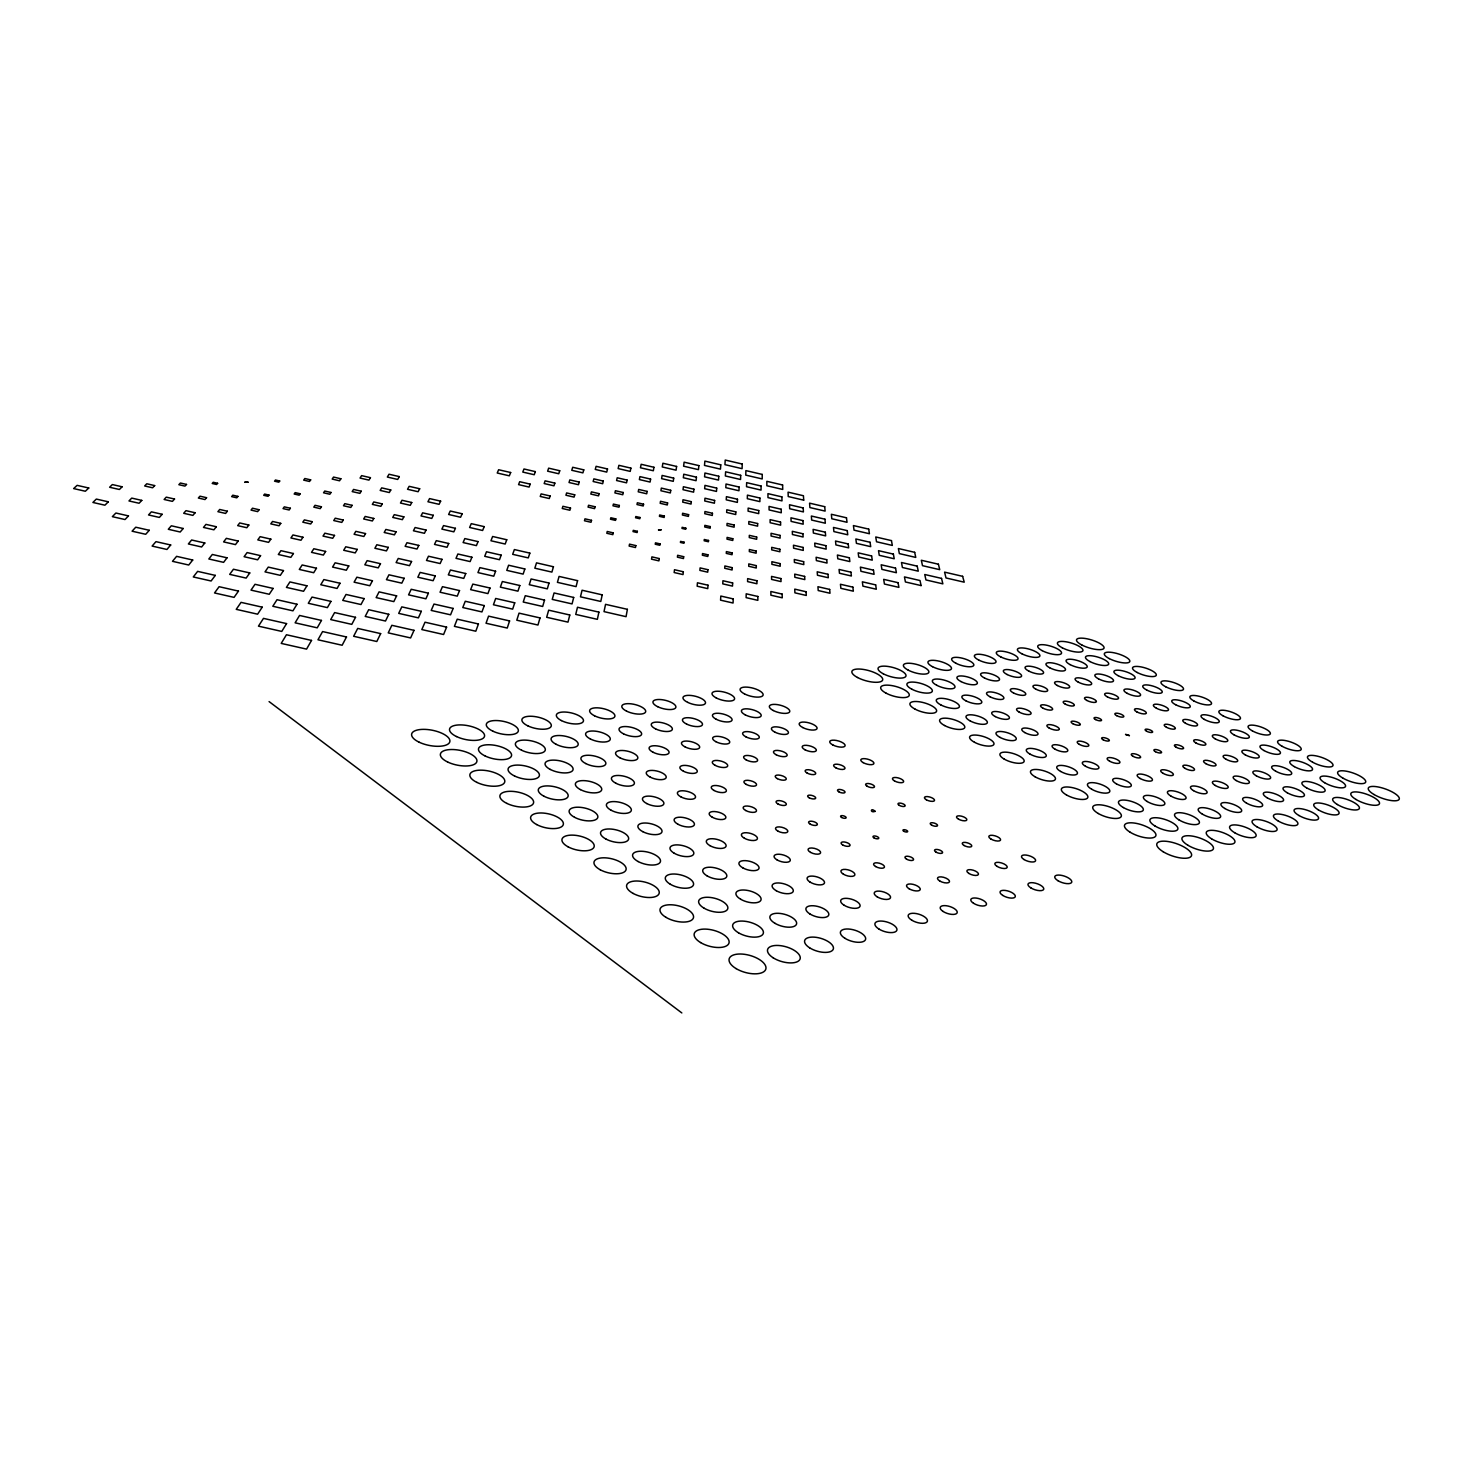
<?xml version="1.0" encoding="UTF-8"?>
<svg xmlns="http://www.w3.org/2000/svg" width="1473" height="1473" viewBox="0 0 1473 1473"><rect width="100%" height="100%" fill="white"/><g stroke="black" fill="none" stroke-linecap="round" stroke-linejoin="round"><path stroke-width="1.5" d="M269.08 701.59L681.833 1012.945M762.222 474.416L762.204 478.946L745.761 475.116L745.89 470.605L762.222 474.416M761.081 486.016L761.044 490.086L746.535 486.698L746.645 482.647L761.081 486.016M759.902 498.04L759.884 501.63L747.327 498.703L747.419 495.131L759.902 498.04M757.877 596.473L757.84 600.34L746.111 597.633L746.203 593.803L757.877 596.473M758.742 510.542L758.724 513.635L748.081 511.168L748.155 508.093L758.742 510.542M756.312 565.632L756.275 568.007L748.726 566.276L748.781 563.901L756.312 565.632M756.699 537.056L756.68 539.284L749.278 537.571L749.315 535.343L756.699 537.056M756.938 580.749L756.919 583.75L747.584 581.596L747.64 578.613L756.938 580.749M757.638 523.541L757.619 526.156L748.781 524.112L748.836 521.497L757.638 523.541M756.183 551.068L756.146 553.185L749.334 551.602L749.37 549.503L756.183 551.068M742.245 464.032L742.079 468.672L724.937 464.658L725.232 460.055L742.245 464.032M740.698 475.319L740.551 479.498L725.36 475.963L725.618 471.802L740.698 475.319M739.115 487.047L738.967 490.748L725.802 487.673L726.023 484.009L739.115 487.047M733.223 598.903L733.057 603.028L720.573 600.155L720.813 596.049L733.223 598.903M737.494 499.237L737.347 502.403L726.244 499.826L726.428 496.659L737.494 499.237M732.652 582.958L732.504 586.107L722.764 583.86L722.948 580.73L732.652 582.958M735.837 511.886L735.727 514.537L726.649 512.42L726.797 509.787L735.837 511.886M732.21 567.657L732.099 569.977L724.734 568.283L724.863 565.963L732.21 567.657M734.217 525.051L734.125 527.187L726.962 525.53L727.091 523.394L734.217 525.051M732.136 552.927L732.063 554.713L726.281 553.388L726.392 551.602L732.136 552.927M732.836 538.731L732.762 540.481L726.999 539.155L727.091 537.406L732.836 538.731M1129.386 735.561L1125.519 734.401L1129.368 735.616M720.757 464.824L720.463 469.132L704.481 465.413L704.886 461.104L720.757 464.824M718.787 476.239L718.511 480.088L704.573 476.829L704.923 473.017L718.787 476.239M716.725 488.115L716.486 491.43L704.646 488.686L704.959 485.372L716.725 488.115M708.016 585.204L707.758 588.629L697.152 586.199L697.447 582.774L708.016 585.204M714.626 500.433L714.405 503.214L704.72 500.967L704.978 498.205L714.626 500.433M707.905 569.701L707.721 572.187L699.878 570.382L700.098 567.897L707.905 569.701M712.453 513.267L712.288 515.458L704.775 513.709L704.959 511.518L712.453 513.267M707.924 554.805L707.795 556.481L702.363 555.229L702.511 553.553L707.924 554.805M710.299 526.597L710.17 528.218L704.72 526.966L704.849 525.345L710.299 526.597M708.531 540.462L708.421 541.751L704.168 540.775L704.278 539.486L708.531 540.462M698.883 465.615L698.46 469.648L683.601 466.186L684.116 462.172L698.883 465.615M696.453 477.178L696.066 480.695L683.325 477.731L683.767 474.214L696.453 477.178M693.93 489.183L693.599 492.166L683.03 489.699L683.398 486.734L693.93 489.183M683.343 571.763L683.03 574.58L674.155 572.537L674.505 569.72L683.343 571.763M691.316 501.667L691.058 504.061L682.717 502.127L683.012 499.734L691.316 501.667M683.675 556.684L683.472 558.562L677.414 557.162L677.635 555.284L683.675 556.684M688.609 514.648L688.407 516.415L682.404 515.016L682.607 513.267L688.609 514.648M684.098 542.193L683.969 543.261L680.434 542.451L680.563 541.383L684.098 542.193M685.847 528.181L685.718 529.286L681.999 528.42L682.128 527.316L685.847 528.181M676.604 466.444L676.07 470.182L662.261 466.959L662.887 463.24L676.604 466.444M673.713 478.136L673.253 481.34L661.598 478.633L662.114 475.429L673.713 478.136M670.731 490.288L670.344 492.939L660.917 490.748L661.34 488.097L670.731 490.288M659.26 558.562L658.91 560.863L651.526 559.169L651.895 556.868L659.26 558.562M667.6 502.919L667.306 504.963L660.18 503.306L660.512 501.28L667.6 502.919M875.165 811.365C869.788 813.464 870.488 806.781 875.165 811.365M664.36 516.084L664.157 517.465L659.444 516.36L659.646 514.979L664.36 516.084M661.101 529.783L658.541 529.949L661.101 529.783M660.051 543.887L659.849 545.286L655.246 544.237L655.467 542.837L660.051 543.887M653.938 467.272L653.331 470.752L640.46 467.77L641.16 464.29L653.938 467.272M627.388 609.325L626.062 616.671L604.022 611.626L605.55 604.335L627.388 609.325M650.606 479.093L650.072 482.058L639.374 479.572L639.945 476.626L650.606 479.093M647.144 491.393L646.702 493.786L638.232 491.816L638.693 489.441L647.144 491.393M635.839 545.599L635.471 547.533L629.137 546.078L629.523 544.145L635.839 545.599M643.572 504.189L643.241 505.976L636.999 504.539L637.349 502.753L643.572 504.189M637.367 531.311L637.146 532.545L633.022 531.587L633.261 530.354L637.367 531.311M640.019 517.502L639.798 518.735L635.563 517.76L635.802 516.526L640.019 517.502M630.904 468.119L630.205 471.397L618.144 468.58L618.899 465.321L630.904 468.119M602.218 594.853L600.781 601.463L580.472 596.823L582.074 590.231L602.218 594.853M627.13 480.088L626.541 482.831L616.579 480.529L617.224 477.768L627.13 480.088M598.903 612.124L597.357 619.341L575.74 614.407L577.49 607.244L598.903 612.124M623.245 492.516L622.766 494.744L614.904 492.921L615.401 490.712L623.245 492.516M613.228 532.876L612.842 534.662L606.821 533.281L607.226 531.477L613.228 532.876M619.36 505.46L618.991 507.191L612.989 505.81L613.394 504.079L619.36 505.46M615.843 518.919L615.511 520.392L610.485 519.232L610.835 517.76L615.843 518.919M607.52 468.966L606.729 472.096L595.258 469.427L596.105 466.315L607.52 468.966M603.322 481.082L602.66 483.715L593.159 481.505L593.858 478.872L603.322 481.082M569.793 614.996L567.989 622.14L546.667 617.279L548.674 610.172L569.793 614.996M599.106 493.658L598.554 495.849L590.82 494.063L591.409 491.872L599.106 493.658M577.582 580.657L576.072 586.622L557.42 582.351L559.077 576.422L577.582 580.657M573.697 597.449L572.058 603.912L552.246 599.401L554.069 592.956L573.697 597.449M591.52 520.337L591.023 522.271L584.468 520.761L584.984 518.827L591.52 520.337M595.055 506.749L594.576 508.627L588.058 507.117L588.556 505.257L595.055 506.749M583.787 469.85L582.903 472.87L571.763 470.292L572.702 467.272L583.787 469.85M579.239 482.094L578.466 484.709L569.038 482.518L569.83 479.903L579.239 482.094M540.02 617.924L537.958 625.031L516.784 620.207L519.048 613.136L540.02 617.924M570.53 508.038L569.885 510.247L562.244 508.48L562.907 506.289L570.53 508.038M553.461 566.755L551.896 572.095L534.828 568.191L536.522 562.852L553.461 566.755M549.006 583.05L547.312 588.85L529.267 584.707L531.09 578.963L549.006 583.05M574.746 494.818L574.065 497.119L565.927 495.223L566.626 492.939L574.746 494.818M544.531 600.1L542.69 606.471L523.246 602.034L525.272 595.7L544.531 600.1M559.74 470.734L558.746 473.754L547.625 471.176L548.656 468.156L559.74 470.734M550.129 495.978L549.282 498.537L540.241 496.438L541.125 493.897L550.129 495.978M509.584 620.925L507.246 628.05L486.035 623.245L488.576 616.137L509.584 620.925M554.861 483.107L553.958 485.814L544.181 483.549L545.102 480.842L554.861 483.107M529.857 553.111L528.273 557.899L512.678 554.327L514.372 549.558L529.857 553.111M524.848 568.965L523.136 574.102L506.767 570.364L508.59 565.227L524.848 568.965M519.822 585.518L517.944 591.17L500.36 587.138L502.348 581.522L519.822 585.518M514.74 602.807L512.659 609.141L493.437 604.759L495.683 598.461L514.74 602.807M530.188 484.138L529.102 487.066L518.57 484.617L519.693 481.708L530.188 484.138M535.362 471.618L534.22 474.729L522.786 472.078L523.983 468.985L535.362 471.618M484.286 605.587L481.947 611.921L462.78 607.539L465.265 601.26L484.286 605.587M478.449 623.981L475.797 631.217L454.402 626.356L457.238 619.176L478.449 623.981M495.609 571.211L493.768 576.201L477.952 572.592L479.903 567.621L495.609 571.211M489.993 588.022L487.931 593.601L470.623 589.642L472.815 584.1L489.993 588.022M506.767 539.744L505.184 544.034L490.951 540.757L492.626 536.485L506.767 539.744M501.188 555.137L499.494 559.703L484.727 556.315L486.495 551.767L501.188 555.137M510.671 472.52L509.327 475.816L497.23 473.017L498.629 469.74L510.671 472.52M446.595 627.13L443.594 634.513L421.812 629.56L425.016 622.214L446.595 627.13M459.521 590.581L457.256 596.142L440.04 592.22L442.452 586.677L459.521 590.581M453.15 608.423L450.554 614.812L431.202 610.43L433.983 604.059L453.15 608.423M471.912 557.217L470.126 561.581L456.004 558.341L457.882 553.995L471.912 557.217M465.763 573.531L463.756 578.41L448.326 574.875L450.425 570.014L465.763 573.531M478.044 541.604L476.405 545.618L463.111 542.561L464.824 538.566L478.044 541.604M484.194 526.634L482.61 530.483L469.611 527.481L471.268 523.651L484.194 526.634M414.023 630.334L410.617 637.938L388.228 632.874L391.836 625.307L414.023 630.334M421.333 611.313L418.406 617.868L398.704 613.376L401.798 606.876L421.333 611.313M435.29 575.888L433.117 580.712L417.835 577.232L420.118 572.408L435.29 575.888M428.404 593.196L425.9 598.811L408.573 594.853L411.206 589.274L428.404 593.196M455.415 528.31L453.831 531.845L441.882 529.102L443.539 525.585L455.415 528.31M448.731 543.5L447.019 547.275L434.517 544.402L436.284 540.646L448.731 543.5M462.154 513.764L460.589 517.244L448.621 514.482L450.259 511.021L462.154 513.764M442.029 559.335L440.132 563.551L426.489 560.44L428.477 556.223L442.029 559.335M380.66 633.611L376.812 641.51L353.63 636.281L357.718 628.419L380.66 633.611M388.798 614.278L385.503 621.035L365.212 616.432L368.673 609.712L388.798 614.278M396.624 595.865L393.825 601.61L376.131 597.596L379.077 591.87L396.624 595.865M411.556 561.489L409.512 565.65L396.108 562.576L398.244 558.451L411.556 561.489M404.191 578.281L401.798 583.161L386.442 579.662L388.946 574.801L404.191 578.281M426.047 530.041L424.427 533.3L413.434 530.777L415.091 527.518L426.047 530.041M433.32 515.292L431.773 518.422L421.02 515.937L422.622 512.825L433.32 515.292M418.811 545.415L417.025 549.024L405.13 546.299L406.971 542.708L418.811 545.415M440.648 501.151L439.083 504.318L427.943 501.759L429.564 498.592L440.648 501.151M346.505 636.98L342.141 645.248L317.965 639.779L322.587 631.567L346.505 636.98M364.162 598.59L360.995 604.538L342.73 600.395L346.026 594.466L364.162 598.59M355.527 617.316L351.789 624.368L330.688 619.581L334.61 612.584L355.527 617.316M372.448 580.749L369.797 585.738L354.091 582.166L356.871 577.195L372.448 580.749M388.32 547.385L386.442 550.902L374.878 548.269L376.812 544.752L388.32 547.385M419.695 488.76L418.111 491.724L407.524 489.275L409.163 486.329L419.695 488.76M380.476 563.699L378.248 567.86L364.825 564.803L367.127 560.642L380.476 563.699M396.071 531.79L394.433 534.846L384.195 532.49L385.871 529.451L396.071 531.79M403.878 516.839L402.368 519.656L392.739 517.428L394.267 514.648L403.878 516.839M411.759 502.514L410.267 505.313L400.472 503.048L402 500.268L411.759 502.514M311.521 640.424L306.568 649.114L281.214 643.406L286.443 634.753L311.521 640.424M321.464 620.428L317.229 627.829L295.116 622.821L299.553 615.456L321.464 620.428M330.965 601.389L327.393 607.613L308.299 603.286L312.018 597.081L330.965 601.389M348.788 565.927L346.321 570.217L332.567 567.087L335.108 562.815L348.788 565.927M340.042 583.253L337.059 588.445L320.764 584.744L323.857 579.57L340.042 583.253M357.258 549.392L355.232 552.909L343.688 550.276L345.768 546.778L357.258 549.392M399.312 476.608L397.673 479.443L387.344 477.049L389.019 474.232L399.312 476.608M373.829 518.441L372.374 520.963L363.665 518.975L365.175 516.452L373.829 518.441M382.262 503.913L380.844 506.325L372.338 504.374L373.774 501.962L382.262 503.913M365.543 533.576L363.868 536.485L354.091 534.257L355.822 531.348L365.543 533.576M390.787 489.975L389.314 492.534L380.163 490.417L381.691 487.876L390.787 489.975M286.572 623.595L281.766 631.42L258.456 626.154L263.483 618.384L286.572 623.595M306.955 585.812L303.567 591.281L286.406 587.396L289.923 581.927L306.955 585.812M296.994 604.243L292.943 610.835L272.8 606.268L277.034 599.714L296.994 604.243M316.474 568.228L313.694 572.721L299.295 569.443L302.168 564.969L316.474 568.228M325.625 551.436L323.379 555.063L311.521 552.357L313.823 548.748L325.625 551.436M352.121 505.331L350.813 507.43L343.485 505.736L344.811 503.656L352.121 505.331M343.264 520.043L341.791 522.399L333.745 520.558L335.236 518.201L343.264 520.043M361.235 491.209L359.891 493.363L352.194 491.595L353.557 489.441L361.235 491.209M334.518 535.399L332.714 538.289L323.01 536.08L324.852 533.189L334.518 535.399M370.441 477.675L368.931 480.106L360.056 478.062L361.603 475.632L370.441 477.675M262.231 607.171L257.609 614.186L236.232 609.343L241.056 602.365L262.231 607.171M273.113 588.427L269.246 594.263L250.999 590.121L255.013 584.302L273.113 588.427M283.479 570.567L280.312 575.354L265.011 571.874L268.289 567.105L283.479 570.567M302.959 537.24L300.971 540.241L290.918 537.958L292.961 534.957L302.959 537.24M293.422 553.517L290.862 557.365L278.323 554.492L280.938 550.681L293.422 553.517M321.445 506.786L320.212 508.627L313.786 507.135L315.038 505.313L321.445 506.786M331.02 492.479L329.842 494.247L323.544 492.792L324.741 491.043L331.02 492.479M312.221 521.681L310.693 523.983L302.812 522.179L304.377 519.895L312.221 521.681M340.889 478.762L339.545 480.787L332.18 479.075L333.542 477.068L340.889 478.762M238.479 591.096L234.06 597.375L214.524 592.956L219.109 586.696L238.479 591.096M249.784 572.942L246.138 578.097L229.678 574.378L233.452 569.241L249.784 572.942M270.866 539.136L268.583 542.359L257.793 539.891L260.132 536.669L270.866 539.136M260.555 555.652L257.628 559.795L244.095 556.702L247.114 552.578L260.555 555.652M280.772 523.357L279.041 525.769L270.774 523.872L272.542 521.46L280.772 523.357M300.179 493.768L299.166 495.167L294.158 494.026L295.171 492.626L300.179 493.768M290.384 508.24L289.15 509.989L283.037 508.59L284.307 506.859L290.384 508.24M310.674 479.867L309.514 481.468L303.677 480.124L304.837 478.522L310.674 479.867M215.316 575.391L211.099 580.988L193.276 576.956L197.64 571.377L215.316 575.391M227.008 557.807L223.601 562.355L208.816 558.985L212.333 554.474L227.008 557.807M238.184 541.051L235.477 544.605L223.601 541.898L226.345 538.345L238.184 541.051M248.845 525.032L246.82 527.721L237.669 525.622L239.731 522.952L248.845 525.032M268.988 495.075L268.068 496.309L263.685 495.296L264.624 494.081L268.988 495.075M279.704 481.008L278.82 482.187L274.549 481.192L275.451 480.014L279.704 481.008M259.082 509.732L257.646 511.61L251.036 510.1L252.491 508.222L259.082 509.732M192.724 560.016L188.728 565.024L172.488 561.323L176.594 556.352L192.724 560.016M204.821 543.003L201.617 546.98L188.36 543.96L191.637 540.002L204.821 543.003M216.347 526.745L213.898 529.801L203.477 527.426L205.981 524.388L216.347 526.745M237.926 496.383L236.766 497.819L231.629 496.64L232.808 495.204L237.926 496.383M227.376 511.223L225.59 513.433L217.894 511.683L219.698 509.474L227.376 511.223M248.016 482.168L244.757 482.279L248.016 482.168M183.186 528.494L180.203 532.011L168.29 529.286L171.328 525.787L183.186 528.494M170.702 544.992L166.928 549.466L152.106 546.078L155.972 541.641L170.702 544.992M195.117 512.751L192.871 515.384L183.683 513.285L185.966 510.652L195.117 512.751M206.551 497.69L204.95 499.55L198.339 498.04L199.96 496.18L206.551 497.69M217.617 483.291L216.586 484.488L212.204 483.475L213.235 482.279L217.617 483.291M149.289 530.298L145.698 534.294L132.073 531.201L135.755 527.205L149.289 530.298M162.177 514.298L159.36 517.428L148.515 514.961L151.369 511.831L162.177 514.298M186.519 484.433L184.99 486.108L178.841 484.709L180.387 483.015L186.519 484.433M174.532 499.034L172.433 501.372L164.111 499.476L166.246 497.137L174.532 499.034M141.795 500.397L139.088 503.25L128.961 500.949L131.723 498.095L141.795 500.397M128.482 515.9L125.021 519.546L112.353 516.655L115.888 513.027L128.482 515.9M154.683 485.593L152.603 487.784L144.649 485.961L146.766 483.77L154.683 485.593M108.302 501.814L104.914 505.202L92.891 502.459L96.334 499.071L108.302 501.814M122.112 486.79L119.405 489.496L109.61 487.25L112.353 484.562L122.112 486.79M88.767 488.005L85.36 491.246L73.65 488.576L77.112 485.354L88.767 488.005M921.085 585.573L905.416 581.964L904.459 576.919L920.017 580.528L921.085 585.573M898.051 582.682L883.671 579.349L884.426 584.026L898.898 587.377L898.051 582.682M850.934 572.187L839.058 569.443L839.463 573.236L851.394 575.998L850.934 572.187M803.65 561.655L794.297 559.482L794.426 562.428L803.816 564.601L803.65 561.655M875.662 584.891L862.349 581.817L862.92 586.144L876.325 589.237L875.662 584.891M827.992 574.286L817.202 571.782L817.46 575.243L828.305 577.747L827.992 574.286M780.138 563.625L771.889 561.71L771.907 564.325L780.211 566.24L780.138 563.625M852.867 587.138L840.457 584.265L840.862 588.316L853.346 591.189L852.867 587.138M804.645 576.403L794.72 574.12L794.849 577.287L804.829 579.589L804.645 576.403M829.667 589.421L817.938 586.714L818.215 590.544L829.999 593.251L829.667 589.421M780.948 578.558L771.557 576.403L771.594 579.423L781.021 581.596L780.948 578.558M806.081 591.741L794.757 589.126L794.904 592.827L806.283 595.46L806.081 591.741M782.145 594.098L770.858 591.483L770.895 595.202L782.237 597.817L782.145 594.098M803.706 500.157L788.239 496.548L788.073 492.166L803.429 495.738L803.706 500.157M781.887 496.88L767.949 493.639L767.985 497.616L781.997 500.875L781.887 496.88M824.714 506.675L809.579 503.158L809.892 507.559L825.119 511.094L824.714 506.675M803.172 507.946L789.528 504.76L789.675 508.737L803.411 511.923L803.172 507.946M846.478 517.796L831.361 514.28L831.803 518.754L847.03 522.289L846.478 517.796M868.72 529.12L853.419 525.566L854.027 530.151L869.42 533.742L868.72 529.12M824.954 519.196L811.365 516.029L811.66 520.061L825.322 523.228L824.954 519.196M781.187 509.235L769.053 506.417L769.09 509.934L781.279 512.77L781.187 509.235M891.46 540.609L875.754 536.964L876.527 541.769L892.325 545.433L891.46 540.609M847.251 530.63L833.479 527.444L833.902 531.587L847.748 534.791L847.251 530.63M802.988 520.613L790.964 517.815L791.111 521.387L803.19 524.185L802.988 520.613M914.678 552.32L898.383 548.527L899.359 553.609L915.764 557.42L914.678 552.32M870.046 542.267L855.85 538.971L856.421 543.334L870.709 546.649L870.046 542.267M825.322 532.195L813.114 529.359L813.372 533.042L825.653 535.877L825.322 532.195M780.561 522.068L770.121 519.638L770.14 522.731L780.635 525.161L780.561 522.068M938.411 564.214L921.325 560.256L922.503 565.669L939.737 569.664L938.411 564.214M893.375 554.106L878.516 550.663L879.252 555.303L894.221 558.764L893.375 554.106M848.209 543.96L835.522 541.014L835.909 544.918L848.669 547.864L848.209 543.96M802.932 533.778L792.308 531.311L792.437 534.515L803.116 537.001L802.932 533.778M962.642 576.33L944.58 572.132L946.016 577.968L964.226 582.185L962.642 576.33M917.2 566.148L901.476 562.502L902.415 567.492L918.268 571.174L917.2 566.148M871.611 555.947L858.188 552.835L858.741 557.015L872.255 560.145L871.611 555.947M825.893 545.691L814.735 543.095L814.974 546.538L826.187 549.134L825.893 545.691M780.064 535.399L771.06 533.3L771.079 536.025L780.119 538.124L780.064 535.399M941.542 578.392L924.749 574.507L925.946 579.939L942.867 583.86L941.542 578.392M895.547 568.118L881.167 564.785L881.904 569.37L896.394 572.721L895.547 568.118M849.405 557.807L837.401 555.026L837.787 558.783L849.847 561.581L849.405 557.807M803.116 547.44L793.468 545.213L793.597 548.177L803.264 550.423L803.116 547.44M873.471 570.143L860.379 567.105L860.932 571.285L874.097 574.323L873.471 570.143M826.74 559.703L816.116 557.254L816.373 560.587L827.034 563.054L826.74 559.703M779.861 549.245L771.705 547.348L771.723 549.871L779.917 551.767L779.861 549.245M782.605 484.985L766.844 481.321L766.862 485.74L782.734 489.441L782.605 484.985M744.454 693.875A11.876 4.18 14.5 0 0 763.032 695.293A11.876 4.18 14.5 0 0 747.327 687.154A11.876 4.18 14.5 0 0 744.454 693.875M716.191 697.889A11.618 4.143 14.3 0 0 734.475 699.27A11.618 4.143 14.3 0 0 719.229 691.279A11.618 4.143 14.3 0 0 716.191 697.889M687.688 702.363A11.581 4.18 14 0 0 705.475 703.1A11.581 4.18 14 0 0 689.585 695.366A11.581 4.18 14 0 0 687.688 702.363M657.602 706.653A11.784 4.309 13.7 0 0 675.849 707.408A11.784 4.309 13.7 0 0 659.794 699.509A11.784 4.309 13.7 0 0 657.602 706.653M626.559 711.128A12.263 4.529 13.4 0 0 645.634 711.882A12.263 4.529 13.4 0 0 629.1 703.671A12.263 4.529 13.4 0 0 626.559 711.128M594.503 715.768A12.962 4.861 13.1 0 0 614.83 716.541A12.962 4.861 13.1 0 0 597.486 707.832A12.962 4.861 13.1 0 0 594.503 715.768M561.397 720.573A13.901 5.284 12.7 0 0 583.345 721.383A13.901 5.284 12.7 0 0 564.914 712.03A13.901 5.284 12.7 0 0 561.397 720.573M528.071 725.968A15.043 5.782 12.4 0 0 551.27 726.005A15.043 5.782 12.4 0 0 530.427 716.246A15.043 5.782 12.4 0 0 528.071 725.968M492.866 731.179A16.369 6.371 12 0 0 518.293 731.16A16.369 6.371 12 0 0 495.812 720.536A16.369 6.371 12 0 0 492.866 731.179M456.52 736.555A17.842 7.015 11.6 0 0 484.47 736.5A17.842 7.015 11.6 0 0 460.184 724.9A17.842 7.015 11.6 0 0 456.52 736.555M419.013 742.134A19.48 7.752 11.1 0 0 449.744 742.024A19.48 7.752 11.1 0 0 423.488 729.356A19.48 7.752 11.1 0 0 419.013 742.134M773.307 710.52A10.569 3.756 14.8 0 0 789.712 711.735A10.569 3.756 14.8 0 0 775.627 704.425A10.569 3.756 14.8 0 0 773.307 710.52M745.135 714.792A10.201 3.683 14.6 0 0 761.118 715.952A10.201 3.683 14.6 0 0 747.621 708.863A10.201 3.683 14.6 0 0 745.135 714.792M716.081 719.192A10.108 3.683 14.3 0 0 731.989 720.334A10.108 3.683 14.3 0 0 718.732 713.3A10.108 3.683 14.3 0 0 716.081 719.192M686.602 724.072A10.311 3.811 14 0 0 702.455 724.661A10.311 3.811 14 0 0 688.314 717.701A10.311 3.811 14 0 0 686.602 724.072M655.559 728.859A10.808 4.051 13.7 0 0 672.314 729.448A10.808 4.051 13.7 0 0 657.602 722.12A10.808 4.051 13.7 0 0 655.559 728.859M623.502 733.812A11.6 4.401 13.4 0 0 641.565 734.438A11.6 4.401 13.4 0 0 625.933 726.557A11.6 4.401 13.4 0 0 623.502 733.812M590.36 738.967A12.631 4.861 13 0 0 610.172 739.612A12.631 4.861 13 0 0 593.306 731.013A12.631 4.861 13 0 0 590.36 738.967M556.131 744.307A13.865 5.413 12.7 0 0 578.06 744.988A13.865 5.413 12.7 0 0 559.703 735.524A13.865 5.413 12.7 0 0 556.131 744.307M521.645 750.254A15.282 6.039 12.3 0 0 545.268 750.144A15.282 6.039 12.3 0 0 524.112 740.09A15.282 6.039 12.3 0 0 521.645 750.254M485.225 756.017A16.866 6.739 11.9 0 0 511.499 755.852A16.866 6.739 11.9 0 0 488.355 744.749A16.866 6.739 11.9 0 0 485.225 756.017M447.626 762.001A18.597 7.512 11.4 0 0 476.81 761.744A18.597 7.512 11.4 0 0 451.53 749.518A18.597 7.512 11.4 0 0 447.626 762.001M802.767 727.552A9.261 3.314 15.2 0 0 817.055 728.564A9.261 3.314 15.2 0 0 804.608 722.101A9.261 3.314 15.2 0 0 802.767 727.552M774.743 732.063A8.783 3.185 14.9 0 0 788.386 733.02A8.783 3.185 14.9 0 0 776.676 726.87A8.783 3.185 14.9 0 0 774.743 732.063M745.761 736.758A8.617 3.185 14.6 0 0 759.239 737.678A8.617 3.185 14.6 0 0 747.861 731.621A8.617 3.185 14.6 0 0 745.761 736.758M715.786 741.637A8.801 3.296 14.4 0 0 729.651 742.576A8.801 3.296 14.4 0 0 718.106 736.353A8.801 3.296 14.4 0 0 715.786 741.637M685.24 746.995A9.372 3.554 14.1 0 0 699.657 747.455A9.372 3.554 14.1 0 0 686.823 741.048A9.372 3.554 14.1 0 0 685.24 746.995M653.147 752.298A10.256 3.94 13.7 0 0 669.037 752.777A10.256 3.94 13.7 0 0 655.098 745.743A10.256 3.94 13.7 0 0 653.147 752.298M619.967 757.803A11.397 4.437 13.4 0 0 637.772 758.319A11.397 4.437 13.4 0 0 622.416 750.475A11.397 4.437 13.4 0 0 619.967 757.803M585.702 763.53A12.76 5.045 13 0 0 605.753 764.064A12.76 5.045 13 0 0 588.721 755.262A12.76 5.045 13 0 0 585.702 763.53M550.276 769.44A14.307 5.726 12.6 0 0 572.942 770.011A14.307 5.726 12.6 0 0 554.014 760.123A14.307 5.726 12.6 0 0 550.276 769.44M514.593 776.013A16 6.5 12.2 0 0 539.357 775.719A16 6.5 12.2 0 0 517.244 765.076A16 6.5 12.2 0 0 514.593 776.013M476.921 782.402A17.823 7.328 11.8 0 0 504.723 782.016A17.823 7.328 11.8 0 0 480.308 770.158A17.823 7.328 11.8 0 0 476.921 782.402M832.853 744.97A7.991 2.891 15.5 0 0 845.097 745.817A7.991 2.891 15.5 0 0 834.289 740.183A7.991 2.891 15.5 0 0 832.853 744.97M804.976 749.757A7.347 2.707 15.3 0 0 816.337 750.512A7.347 2.707 15.3 0 0 806.467 745.32A7.347 2.707 15.3 0 0 804.976 749.757M776.142 754.728A7.07 2.633 15 0 0 787.153 755.446A7.07 2.633 15 0 0 777.726 750.42A7.07 2.633 15 0 0 776.142 754.728M746.222 759.921A7.273 2.762 14.7 0 0 757.601 760.657A7.273 2.762 14.7 0 0 747.989 755.465A7.273 2.762 14.7 0 0 746.222 759.921M715.16 765.352A7.936 3.038 14.4 0 0 727.644 766.126A7.936 3.038 14.4 0 0 717.277 760.455A7.936 3.038 14.4 0 0 715.16 765.352M683.472 771.244A8.967 3.498 14.1 0 0 697.263 771.613A8.967 3.498 14.1 0 0 685 765.389A8.967 3.498 14.1 0 0 683.472 771.244M650.256 777.155A10.274 4.069 13.8 0 0 666.183 777.541A10.274 4.069 13.8 0 0 652.226 770.397A10.274 4.069 13.8 0 0 650.256 777.155M615.917 783.268A11.784 4.732 13.4 0 0 634.329 783.673A11.784 4.732 13.4 0 0 618.457 775.461A11.784 4.732 13.4 0 0 615.917 783.268M580.436 789.602A13.46 5.469 13 0 0 601.628 790.025A13.46 5.469 13 0 0 583.676 780.616A13.46 5.469 13 0 0 580.436 789.602M543.795 796.138A15.282 6.297 12.6 0 0 568.007 796.598A15.282 6.297 12.6 0 0 547.827 785.901A15.282 6.297 12.6 0 0 543.795 796.138M506.896 803.411A17.197 7.181 12.1 0 0 533.557 802.895A17.197 7.181 12.1 0 0 509.805 791.314A17.197 7.181 12.1 0 0 506.896 803.411M863.178 762.627A6.813 2.486 15.9 0 0 873.857 763.658A6.813 2.486 15.9 0 0 865.074 758.687A6.813 2.486 15.9 0 0 863.178 762.627M835.909 767.856A5.929 2.209 15.6 0 0 845.005 768.446A5.929 2.209 15.6 0 0 836.977 764.192A5.929 2.209 15.6 0 0 835.909 767.856M807.222 773.122A5.505 2.081 15.4 0 0 815.729 773.656A5.505 2.081 15.4 0 0 808.346 769.698A5.505 2.081 15.4 0 0 807.222 773.122M777.357 778.646A5.726 2.191 15.1 0 0 786.269 779.18A5.726 2.191 15.1 0 0 778.646 775.056A5.726 2.191 15.1 0 0 777.357 778.646M746.277 784.428A6.555 2.541 14.8 0 0 756.533 785.035A6.555 2.541 14.8 0 0 747.897 780.303A6.555 2.541 14.8 0 0 746.277 784.428M714.037 790.467A7.807 3.075 14.5 0 0 726.318 791.185A7.807 3.075 14.5 0 0 716.117 785.514A7.807 3.075 14.5 0 0 714.037 790.467M681.17 797.022A9.317 3.719 14.1 0 0 695.514 797.298A9.317 3.719 14.1 0 0 682.772 790.762A9.317 3.719 14.1 0 0 681.17 797.022M646.776 803.558A10.992 4.474 13.8 0 0 663.844 803.853A10.992 4.474 13.8 0 0 648.912 796.101A10.992 4.474 13.8 0 0 646.776 803.558M611.258 810.316A12.797 5.284 13.4 0 0 631.273 810.629A12.797 5.284 13.4 0 0 614.057 801.588A12.797 5.284 13.4 0 0 611.258 810.316M574.562 817.312A14.73 6.168 13 0 0 597.743 817.625A14.73 6.168 13 0 0 578.134 807.204A14.73 6.168 13 0 0 574.562 817.312M536.651 824.549A16.755 7.107 12.5 0 0 563.202 824.862A16.755 7.107 12.5 0 0 541.125 812.967A16.755 7.107 12.5 0 0 536.651 824.549M894.516 780.948A5.837 2.154 16.2 0 0 903.63 781.813A5.837 2.154 16.2 0 0 896.007 777.505A5.837 2.154 16.2 0 0 894.516 780.948M867.21 786.269A4.64 1.731 16 0 0 874.483 786.95A4.64 1.731 16 0 0 868.499 783.526A4.64 1.731 16 0 0 867.21 786.269M839.039 791.94A3.922 1.491 15.8 0 0 845.042 792.308A3.922 1.491 15.8 0 0 839.739 789.454A3.922 1.491 15.8 0 0 839.039 791.94M809.229 797.814A4.198 1.62 15.5 0 0 815.711 798.2A4.198 1.62 15.5 0 0 810.076 795.144A4.198 1.62 15.5 0 0 809.229 797.814M778.039 804.037A5.34 2.099 15.2 0 0 786.343 804.497A5.34 2.099 15.2 0 0 779.235 800.594A5.34 2.099 15.2 0 0 778.039 804.037M745.688 810.5A6.886 2.743 14.9 0 0 756.459 811.071A6.886 2.743 14.9 0 0 747.382 806.026A6.886 2.743 14.9 0 0 745.688 810.5M712.251 817.202A8.599 3.498 14.6 0 0 725.802 817.883A8.599 3.498 14.6 0 0 714.571 811.549A8.599 3.498 14.6 0 0 712.251 817.202M677.727 824.125A10.44 4.309 14.2 0 0 694.299 824.935A10.44 4.309 14.2 0 0 680.765 817.22A10.44 4.309 14.2 0 0 677.727 824.125M642.744 831.637A12.373 5.174 13.8 0 0 661.966 831.858A12.373 5.174 13.8 0 0 645.174 823.002A12.373 5.174 13.8 0 0 642.744 831.637M606.029 839.094A14.399 6.113 13.4 0 0 628.548 839.297A14.399 6.113 13.4 0 0 609.196 828.968A14.399 6.113 13.4 0 0 606.029 839.094M568.062 846.809A16.498 7.107 12.9 0 0 594.061 846.993A16.498 7.107 12.9 0 0 572.113 835.117A16.498 7.107 12.9 0 0 568.062 846.809M926.351 799.784A5.284 1.97 16.6 0 0 934.526 800.539A5.284 1.97 16.6 0 0 927.585 796.598A5.284 1.97 16.6 0 0 926.351 799.784M899.34 805.381A3.719 1.399 16.4 0 0 905.14 805.915A3.719 1.399 16.4 0 0 900.279 803.116A3.719 1.399 16.4 0 0 899.34 805.381M841.562 817.441A2.909 1.142 15.9 0 0 846.128 817.846A2.909 1.142 15.9 0 0 842.409 815.637A2.909 1.142 15.9 0 0 841.562 817.441M810.316 824.217A4.566 1.823 15.6 0 0 817.368 824.567A4.566 1.823 15.6 0 0 811.236 821.197A4.566 1.823 15.6 0 0 810.316 824.217M777.891 831.122A6.389 2.578 15.3 0 0 787.816 831.619A6.389 2.578 15.3 0 0 779.309 826.887A6.389 2.578 15.3 0 0 777.891 831.122M744.436 838.266A8.267 3.388 15 0 0 757.38 838.874A8.267 3.388 15 0 0 746.461 832.724A8.267 3.388 15 0 0 744.436 838.266M709.912 845.631A10.219 4.272 14.7 0 0 726.023 846.367A10.219 4.272 14.7 0 0 712.656 838.726A10.219 4.272 14.7 0 0 709.912 845.631M674.247 853.254A12.244 5.192 14.3 0 0 693.673 854.082A12.244 5.192 14.3 0 0 677.819 844.894A12.244 5.192 14.3 0 0 674.247 853.254M638.196 861.558A14.325 6.168 13.9 0 0 660.438 861.631A14.325 6.168 13.9 0 0 641.013 851.247A14.325 6.168 13.9 0 0 638.196 861.558M600.229 869.77A16.479 7.218 13.4 0 0 626.025 869.807A16.479 7.218 13.4 0 0 603.893 857.802A16.479 7.218 13.4 0 0 600.229 869.77M958.555 819.191A5.395 2.025 17.1 0 0 966.84 819.927A5.395 2.025 17.1 0 0 959.678 815.858A5.395 2.025 17.1 0 0 958.555 819.191M931.636 825.119A3.83 1.455 16.8 0 0 937.546 825.635A3.83 1.455 16.8 0 0 932.519 822.744A3.83 1.455 16.8 0 0 931.636 825.119M903.796 831.269A2.504 0.976 16.6 0 0 907.699 831.601A2.504 0.976 16.6 0 0 904.422 829.704A2.504 0.976 16.6 0 0 903.796 831.269M874.023 837.898A3.038 1.197 16.4 0 0 878.773 838.303A3.038 1.197 16.4 0 0 874.852 835.983A3.038 1.197 16.4 0 0 874.023 837.898M842.666 844.931A4.677 1.878 16.1 0 0 850.031 845.557A4.677 1.878 16.1 0 0 844.029 841.948A4.677 1.878 16.1 0 0 842.666 844.931M810.573 852.407A6.5 2.651 15.8 0 0 820.608 852.867A6.5 2.651 15.8 0 0 811.862 847.988A6.5 2.651 15.8 0 0 810.573 852.407M777.21 859.993A8.415 3.498 15.5 0 0 790.264 860.563A8.415 3.498 15.5 0 0 779.051 854.23A8.415 3.498 15.5 0 0 777.21 859.993M742.742 867.818A10.385 4.382 15.1 0 0 758.982 868.481A10.385 4.382 15.1 0 0 745.264 860.637A10.385 4.382 15.1 0 0 742.742 867.818M707.132 875.901A12.428 5.34 14.8 0 0 726.705 876.656A12.428 5.34 14.8 0 0 710.446 867.229A12.428 5.34 14.8 0 0 707.132 875.901M670.325 884.26A14.546 6.352 14.3 0 0 693.378 885.107A14.546 6.352 14.3 0 0 674.56 874.023A14.546 6.352 14.3 0 0 670.325 884.26M633.169 893.448A16.719 7.42 13.9 0 0 659.149 893.338A16.719 7.42 13.9 0 0 636.483 881.001A16.719 7.42 13.9 0 0 633.169 893.448M990.85 838.984A6.168 2.338 17.5 0 0 1000.535 840.144A6.168 2.338 17.5 0 0 992.71 835.338A6.168 2.338 17.5 0 0 990.85 838.984M964.171 845.539A4.953 1.896 17.3 0 0 971.757 846.183A4.953 1.896 17.3 0 0 965.183 842.39A4.953 1.896 17.3 0 0 964.171 845.539M936.073 852.149A4.235 1.657 17.1 0 0 942.591 852.701A4.235 1.657 17.1 0 0 937.031 849.442A4.235 1.657 17.1 0 0 936.073 852.149M906.539 859.146A4.511 1.804 16.8 0 0 913.555 859.735A4.511 1.804 16.8 0 0 907.644 856.236A4.511 1.804 16.8 0 0 906.539 859.146M875.57 866.511A5.671 2.302 16.6 0 0 884.444 867.229A5.671 2.302 16.6 0 0 877.098 862.81A5.671 2.302 16.6 0 0 875.57 866.511M843.403 874.189A7.255 3.001 16.3 0 0 854.819 875.072A7.255 3.001 16.3 0 0 845.52 869.401A7.255 3.001 16.3 0 0 843.403 874.189M810.095 882.124A9.041 3.793 16 0 0 824.401 883.211A9.041 3.793 16 0 0 812.93 876.122A9.041 3.793 16 0 0 810.095 882.124M776.253 890.705A10.937 4.677 15.6 0 0 793.229 891.331A10.937 4.677 15.6 0 0 778.628 882.953A10.937 4.677 15.6 0 0 776.253 890.705M740.735 899.285A12.962 5.634 15.3 0 0 760.989 899.966A12.962 5.634 15.3 0 0 743.865 890.005A12.962 5.634 15.3 0 0 740.735 899.285M704.002 908.141A15.043 6.665 14.9 0 0 727.699 908.915A15.043 6.665 14.9 0 0 708.016 897.278A15.043 6.665 14.9 0 0 704.002 908.141M665.98 917.348A17.234 7.77 14.4 0 0 693.323 918.139A17.234 7.77 14.4 0 0 671.007 904.772A17.234 7.77 14.4 0 0 665.98 917.348M1024.011 859.532A7.42 2.836 17.9 0 0 1035.556 860.895A7.42 2.836 17.9 0 0 1026.073 855.058A7.42 2.836 17.9 0 0 1024.011 859.532M996.982 866.345A6.5 2.523 17.7 0 0 1007.164 867.523A6.5 2.523 17.7 0 0 998.915 862.386A6.5 2.523 17.7 0 0 996.982 866.345M968.866 873.434A6.058 2.394 17.5 0 0 978.403 874.52A6.058 2.394 17.5 0 0 970.781 869.696A6.058 2.394 17.5 0 0 968.866 873.434M939.792 881.038A6.297 2.541 17.3 0 0 949.496 881.793A6.297 2.541 17.3 0 0 941.173 876.877A6.297 2.541 17.3 0 0 939.792 881.038M909.117 888.771A7.162 2.928 17.1 0 0 920.22 889.637A7.162 2.928 17.1 0 0 910.848 884.003A7.162 2.928 17.1 0 0 909.117 888.771M877.227 896.854A8.47 3.535 16.8 0 0 890.465 897.849A8.47 3.535 16.8 0 0 879.455 891.128A8.47 3.535 16.8 0 0 877.227 896.854M844.139 905.251A10.072 4.29 16.5 0 0 859.974 906.392A10.072 4.29 16.5 0 0 847.03 898.364A10.072 4.29 16.5 0 0 844.139 905.251M809.874 913.941A11.876 5.137 16.2 0 0 828.655 915.249A11.876 5.137 16.2 0 0 813.556 905.766A11.876 5.137 16.2 0 0 809.874 913.941M775.129 923.405A13.809 6.076 15.8 0 0 796.543 924.031A13.809 6.076 15.8 0 0 778.112 913.297A13.809 6.076 15.8 0 0 775.129 923.405M738.507 932.796A15.853 7.107 15.4 0 0 763.272 933.477A15.853 7.107 15.4 0 0 742.318 921.067A15.853 7.107 15.4 0 0 738.507 932.796M700.577 942.554A18.007 8.23 15 0 0 728.932 943.236A18.007 8.23 15 0 0 705.346 929.095A18.007 8.23 15 0 0 700.577 942.554M1057.909 880.67A8.948 3.443 18.4 0 0 1071.718 882.253A8.948 3.443 18.4 0 0 1060.155 875.146A8.948 3.443 18.4 0 0 1057.909 880.67M1030.879 887.906A8.267 3.222 18.2 0 0 1043.694 889.361A8.267 3.222 18.2 0 0 1033.107 882.75A8.267 3.222 18.2 0 0 1030.879 887.906M1002.782 895.437A7.973 3.167 18 0 0 1015.228 896.836A7.973 3.167 18 0 0 1005.102 890.41A7.973 3.167 18 0 0 1002.782 895.437M973.506 903.262A8.194 3.314 17.8 0 0 986.376 904.68A8.194 3.314 17.8 0 0 976.065 898.051A8.194 3.314 17.8 0 0 973.506 903.262M943.033 911.419A8.893 3.683 17.6 0 0 957.082 912.947A8.893 3.683 17.6 0 0 945.979 905.692A8.893 3.683 17.6 0 0 943.033 911.419M911.842 920.238A10.016 4.216 17.3 0 0 927.364 921.325A10.016 4.216 17.3 0 0 914.217 913.315A10.016 4.216 17.3 0 0 911.842 920.238M878.976 929.076A11.453 4.916 17.1 0 0 896.836 930.31A11.453 4.916 17.1 0 0 881.959 921.085A11.453 4.916 17.1 0 0 878.976 929.076M844.913 938.283A13.11 5.745 16.7 0 0 865.498 939.627A13.11 5.745 16.7 0 0 848.614 929.021A13.11 5.745 16.7 0 0 844.913 938.283M809.598 947.802A14.951 6.665 16.4 0 0 833.221 949.312A14.951 6.665 16.4 0 0 814.182 937.141A14.951 6.665 16.4 0 0 809.598 947.802M772.994 957.689A16.939 7.696 16 0 0 799.949 959.346A16.939 7.696 16 0 0 778.609 945.482A16.939 7.696 16 0 0 772.994 957.689M736.077 968.59A19.039 8.82 15.6 0 0 765.813 969.16A19.039 8.82 15.6 0 0 740.624 954.007A19.039 8.82 15.6 0 0 736.077 968.59M1163.044 851.652A18.302 6.481 19 0 0 1191.381 855.96A18.302 6.481 19 0 0 1168.163 841.543A18.302 6.481 19 0 0 1163.044 851.652M1187.717 845.134A16.59 5.782 19.1 0 0 1213.292 849.056A16.59 5.782 19.1 0 0 1192.099 836.056A16.59 5.782 19.1 0 0 1187.717 845.134M1211.579 838.818A15.135 5.192 19.2 0 0 1234.816 842.409A15.135 5.192 19.2 0 0 1215.354 830.625A15.135 5.192 19.2 0 0 1211.579 838.818M1234.65 832.705A13.993 4.714 19.2 0 0 1256.027 836.038A13.993 4.714 19.2 0 0 1237.909 825.193A13.993 4.714 19.2 0 0 1234.65 832.705M1256.892 826.776A13.22 4.382 19.3 0 0 1277.017 829.943A13.22 4.382 19.3 0 0 1259.783 819.761A13.22 4.382 19.3 0 0 1256.892 826.776M1278.325 821.069A12.87 4.18 19.4 0 0 1297.842 824.144A12.87 4.18 19.4 0 0 1280.958 814.293A12.87 4.18 19.4 0 0 1278.325 821.069M1298.983 815.526A12.944 4.143 19.4 0 0 1318.519 818.638A12.944 4.143 19.4 0 0 1301.451 808.787A12.944 4.143 19.4 0 0 1298.983 815.526M1318.206 809.763A13.404 4.216 19.5 0 0 1338.92 813.685A13.404 4.216 19.5 0 0 1322.11 803.411A13.404 4.216 19.5 0 0 1318.206 809.763M1337.41 804.534A14.196 4.401 19.5 0 0 1359.266 808.695A14.196 4.401 19.5 0 0 1341.351 797.887A14.196 4.401 19.5 0 0 1337.41 804.534M1356.007 799.471A15.209 4.64 19.6 0 0 1379.372 803.908A15.209 4.64 19.6 0 0 1360.021 792.4A15.209 4.64 19.6 0 0 1356.007 799.471M1374.051 794.536A16.424 4.916 19.6 0 0 1399.166 799.323A16.424 4.916 19.6 0 0 1378.176 786.969A16.424 4.916 19.6 0 0 1374.051 794.536M1129.938 832.098A16.534 5.837 18.6 0 0 1155.716 836.056A16.534 5.837 18.6 0 0 1134.983 823.149A16.534 5.837 18.6 0 0 1129.938 832.098M1154.869 825.911A14.693 5.1 18.7 0 0 1177.7 829.446A14.693 5.1 18.7 0 0 1159.141 818.031A14.693 5.1 18.7 0 0 1154.869 825.911M1179.008 819.909A13.091 4.474 18.8 0 0 1199.28 823.076A13.091 4.474 18.8 0 0 1182.598 812.967A13.091 4.474 18.8 0 0 1179.008 819.909M1202.336 814.109A11.821 3.959 18.9 0 0 1220.546 816.981A11.821 3.959 18.9 0 0 1205.393 807.904A11.821 3.959 18.9 0 0 1202.336 814.109M1224.818 808.493A10.937 3.609 19 0 0 1241.61 811.163A10.937 3.609 19 0 0 1227.506 802.803A10.937 3.609 19 0 0 1224.818 808.493M1246.453 803.061A10.569 3.425 19 0 0 1262.6 805.657A10.569 3.425 19 0 0 1248.883 797.63A10.569 3.425 19 0 0 1246.453 803.061M1267.24 797.832A10.716 3.425 19.1 0 0 1283.535 800.447A10.716 3.425 19.1 0 0 1269.542 792.364A10.716 3.425 19.1 0 0 1267.24 797.832M1287.255 792.769A11.324 3.554 19.2 0 0 1304.397 795.549A11.324 3.554 19.2 0 0 1289.519 787.042A11.324 3.554 19.2 0 0 1287.255 792.769M1306.569 787.852A12.281 3.793 19.2 0 0 1325.092 790.872A12.281 3.793 19.2 0 0 1308.853 781.703A12.281 3.793 19.2 0 0 1306.569 787.852M1324.577 782.679A13.478 4.106 19.3 0 0 1345.42 786.656A13.478 4.106 19.3 0 0 1328.462 776.529A13.478 4.106 19.3 0 0 1324.577 782.679M1342.695 777.983A14.84 4.437 19.3 0 0 1365.563 782.366A14.84 4.437 19.3 0 0 1346.764 771.281A14.84 4.437 19.3 0 0 1342.695 777.983M1098.306 813.519A15.025 5.284 18.2 0 0 1121.284 816.373A15.025 5.284 18.2 0 0 1101.509 804.958A15.025 5.284 18.2 0 0 1098.306 813.519M1123.402 807.572A13.054 4.511 18.3 0 0 1143.269 810.076A13.054 4.511 18.3 0 0 1125.98 800.207A13.054 4.511 18.3 0 0 1123.402 807.572M1147.136 801.478A11.287 3.83 18.4 0 0 1164.701 804.258A11.287 3.83 18.4 0 0 1150.505 795.623A11.287 3.83 18.4 0 0 1147.136 801.478M1170.74 795.972A9.814 3.277 18.5 0 0 1185.968 798.403A9.814 3.277 18.5 0 0 1173.521 790.927A9.814 3.277 18.5 0 0 1170.74 795.972M1193.498 790.633A8.764 2.872 18.6 0 0 1207.05 792.824A8.764 2.872 18.6 0 0 1195.855 786.177A8.764 2.872 18.6 0 0 1193.498 790.633M1215.317 785.496A8.341 2.688 18.7 0 0 1228.151 787.576A8.341 2.688 18.7 0 0 1217.435 781.298A8.341 2.688 18.7 0 0 1215.317 785.496M1236.215 780.543A8.58 2.725 18.8 0 0 1249.362 782.679A8.58 2.725 18.8 0 0 1238.259 776.253A8.58 2.725 18.8 0 0 1236.215 780.543M1256.248 775.755A9.39 2.946 18.8 0 0 1270.591 778.112A9.39 2.946 18.8 0 0 1258.365 771.097A9.39 2.946 18.8 0 0 1256.248 775.755M1275.6 771.134A10.587 3.259 18.9 0 0 1291.674 773.767A10.587 3.259 18.9 0 0 1277.809 765.923A10.587 3.259 18.9 0 0 1275.6 771.134M1294.362 766.623A11.987 3.627 19 0 0 1312.498 769.606A11.987 3.627 19 0 0 1296.7 760.768A11.987 3.627 19 0 0 1294.362 766.623M1312.627 762.222A13.496 4.032 19 0 0 1332.973 765.592A13.496 4.032 19 0 0 1315.058 755.686A13.496 4.032 19 0 0 1312.627 762.222M1066.415 794.904A13.846 4.824 17.8 0 0 1087.755 797.611A13.846 4.824 17.8 0 0 1069.711 787.171A13.846 4.824 17.8 0 0 1066.415 794.904M1091.751 789.27A11.729 4.032 17.9 0 0 1109.758 791.59A11.729 4.032 17.9 0 0 1094.365 782.789A11.729 4.032 17.9 0 0 1091.751 789.27M1116.368 783.82A9.777 3.296 18.1 0 0 1131.282 785.753A9.777 3.296 18.1 0 0 1118.375 778.462A9.777 3.296 18.1 0 0 1116.368 783.82M1140.212 778.517A8.046 2.67 18.2 0 0 1152.438 780.119A8.046 2.67 18.2 0 0 1141.741 774.154A8.046 2.67 18.2 0 0 1140.212 778.517M1162.86 773.215A6.721 2.209 18.3 0 0 1173.337 774.908A6.721 2.209 18.3 0 0 1164.83 769.863A6.721 2.209 18.3 0 0 1162.86 773.215M1184.918 768.335A6.168 1.989 18.4 0 0 1194.493 769.9A6.168 1.989 18.4 0 0 1186.63 765.279A6.168 1.989 18.4 0 0 1184.918 768.335M1205.835 763.658A6.592 2.081 18.4 0 0 1216.017 765.334A6.592 2.081 18.4 0 0 1207.565 760.436A6.592 2.081 18.4 0 0 1205.835 763.658M1225.849 759.147A7.696 2.394 18.5 0 0 1237.688 761.099A7.696 2.394 18.5 0 0 1227.745 755.41A7.696 2.394 18.5 0 0 1225.849 759.147M1245.164 754.784A9.169 2.817 18.6 0 0 1259.212 757.104A9.169 2.817 18.6 0 0 1247.3 750.365A9.169 2.817 18.6 0 0 1245.164 754.784M1263.963 750.53A10.771 3.259 18.7 0 0 1280.387 753.255A10.771 3.259 18.7 0 0 1266.301 745.356A10.771 3.259 18.7 0 0 1263.963 750.53M1282.265 746.369A12.447 3.701 18.7 0 0 1301.156 749.518A12.447 3.701 18.7 0 0 1284.787 740.459A12.447 3.701 18.7 0 0 1282.265 746.369M1035.077 776.787A13.036 4.529 17.4 0 0 1055.331 779.383A13.036 4.529 17.4 0 0 1038.483 769.643A13.036 4.529 17.4 0 0 1035.077 776.787M1060.634 771.447A10.827 3.701 17.6 0 0 1077.371 773.62A10.827 3.701 17.6 0 0 1063.303 765.573A10.827 3.701 17.6 0 0 1060.634 771.447M1085.491 766.255A8.709 2.928 17.7 0 0 1098.895 768.022A8.709 2.928 17.7 0 0 1087.497 761.578A8.709 2.928 17.7 0 0 1085.491 766.255M1109.648 761.228A6.702 2.209 17.8 0 0 1119.922 762.591A6.702 2.209 17.8 0 0 1111.084 757.656A6.702 2.209 17.8 0 0 1109.648 761.228M1133.068 756.349A4.953 1.62 17.9 0 0 1140.618 757.361A4.953 1.62 17.9 0 0 1134.063 753.734A4.953 1.62 17.9 0 0 1133.068 756.349M1155.421 751.69A4.069 1.307 18 0 0 1161.589 752.519A4.069 1.307 18 0 0 1156.158 749.554A4.069 1.307 18 0 0 1155.421 751.69M1176.025 747.161A4.861 1.528 18.1 0 0 1183.574 748.413A4.861 1.528 18.1 0 0 1177.424 744.841A4.861 1.528 18.1 0 0 1176.025 747.161M1195.892 742.944A6.426 1.989 18.2 0 0 1205.835 744.583A6.426 1.989 18.2 0 0 1197.623 739.869A6.426 1.989 18.2 0 0 1195.892 742.944M1215.17 738.82A8.175 2.504 18.3 0 0 1227.764 740.919A8.175 2.504 18.3 0 0 1217.25 734.953A8.175 2.504 18.3 0 0 1215.17 738.82M1233.987 734.806A9.961 3.001 18.4 0 0 1249.27 737.365A9.961 3.001 18.4 0 0 1236.363 730.129A9.961 3.001 18.4 0 0 1233.987 734.806M1252.363 730.884A11.729 3.48 18.4 0 0 1270.297 733.885A11.729 3.48 18.4 0 0 1254.996 725.416A11.729 3.48 18.4 0 0 1252.363 730.884M1004.236 759.111A12.649 4.364 17.1 0 0 1024.011 761.707A12.649 4.364 17.1 0 0 1007.827 752.335A12.649 4.364 17.1 0 0 1004.236 759.111M1029.94 754.084A10.44 3.535 17.2 0 0 1046.18 756.22A10.44 3.535 17.2 0 0 1032.739 748.542A10.44 3.535 17.2 0 0 1029.94 754.084M1054.981 749.168A8.267 2.762 17.4 0 0 1067.778 750.88A8.267 2.762 17.4 0 0 1057.062 744.822A8.267 2.762 17.4 0 0 1054.981 749.168M1079.359 744.399A6.131 2.025 17.5 0 0 1088.823 745.688A6.131 2.025 17.5 0 0 1080.814 741.195A6.131 2.025 17.5 0 0 1079.359 744.399M1103.111 739.759A4.069 1.307 17.6 0 0 1109.353 740.606A4.069 1.307 17.6 0 0 1104.014 737.66A4.069 1.307 17.6 0 0 1103.111 739.759M1146.583 731.216A3.977 1.252 17.8 0 0 1152.641 732.063A3.977 1.252 17.8 0 0 1147.357 729.19A3.977 1.252 17.8 0 0 1146.583 731.216M1166.469 727.294A5.892 1.823 17.9 0 0 1175.362 728.546A5.892 1.823 17.9 0 0 1167.5 724.311A5.892 1.823 17.9 0 0 1166.469 727.294M1185.47 723.243A7.752 2.357 18 0 0 1197.512 725.25A7.752 2.357 18 0 0 1187.625 719.634A7.752 2.357 18 0 0 1185.47 723.243M1204.38 719.432A9.593 2.872 18.1 0 0 1219.184 721.936A9.593 2.872 18.1 0 0 1206.884 715.013A9.593 2.872 18.1 0 0 1204.38 719.432M1222.885 715.731A11.379 3.369 18.2 0 0 1240.395 718.677A11.379 3.369 18.2 0 0 1225.665 710.52A11.379 3.369 18.2 0 0 1222.885 715.731M974.5 742.282A12.686 4.345 16.7 0 0 993.925 744.27A12.686 4.345 16.7 0 0 976.912 735.156A12.686 4.345 16.7 0 0 974.5 742.282M1000.185 737.476A10.55 3.554 16.9 0 0 1016.241 739.133A10.55 3.554 16.9 0 0 1002.008 731.584A10.55 3.554 16.9 0 0 1000.185 737.476M1024.729 732.541A8.488 2.817 17 0 0 1037.949 734.327A8.488 2.817 17 0 0 1027.068 728.159A8.488 2.817 17 0 0 1024.729 732.541M1049.163 728.049A6.536 2.136 17.2 0 0 1059.29 729.43A6.536 2.136 17.2 0 0 1050.838 724.698A6.536 2.136 17.2 0 0 1049.163 728.049M1072.841 723.685A4.824 1.547 17.3 0 0 1080.298 724.716A4.824 1.547 17.3 0 0 1074.02 721.236A4.824 1.547 17.3 0 0 1072.841 723.685M1095.452 719.524A3.959 1.252 17.4 0 0 1101.546 720.371A3.959 1.252 17.4 0 0 1096.354 717.535A3.959 1.252 17.4 0 0 1095.452 719.524M1116.589 715.62A4.732 1.473 17.5 0 0 1123.825 716.633A4.732 1.473 17.5 0 0 1117.602 713.263A4.732 1.473 17.5 0 0 1116.589 715.62M1136.788 711.882A6.26 1.933 17.6 0 0 1146.344 713.227A6.26 1.933 17.6 0 0 1138.021 708.771A6.26 1.933 17.6 0 0 1136.788 711.882M1156.434 708.237A7.954 2.412 17.7 0 0 1168.512 709.949A7.954 2.412 17.7 0 0 1157.87 704.315A7.954 2.412 17.7 0 0 1156.434 708.237M1175.62 704.702A9.685 2.891 17.8 0 0 1190.258 706.782A9.685 2.891 17.8 0 0 1177.222 699.933A9.685 2.891 17.8 0 0 1175.62 704.702M1193.756 700.89A11.416 3.369 17.9 0 0 1211.432 703.91A11.416 3.369 17.9 0 0 1196.794 695.772A11.416 3.369 17.9 0 0 1193.756 700.89M944.543 725.508A13.11 4.456 16.4 0 0 964.741 727.607A13.11 4.456 16.4 0 0 947.305 718.29A13.11 4.456 16.4 0 0 944.543 725.508M970.284 720.978A11.121 3.719 16.6 0 0 987.315 722.783A11.121 3.719 16.6 0 0 972.438 714.902A11.121 3.719 16.6 0 0 970.284 720.978M995.288 716.578A9.261 3.056 16.7 0 0 1009.41 718.106A9.261 3.056 16.7 0 0 996.945 711.569A9.261 3.056 16.7 0 0 995.288 716.578M1019.169 712.103A7.623 2.467 16.9 0 0 1031.063 713.742A7.623 2.467 16.9 0 0 1021.286 708.292A7.623 2.467 16.9 0 0 1019.169 712.103M1042.7 708.034A6.371 2.044 17 0 0 1052.624 709.415A6.371 2.044 17 0 0 1044.394 704.867A6.371 2.044 17 0 0 1042.7 708.034M1065.255 704.131A5.855 1.841 17.1 0 0 1074.314 705.42A5.855 1.841 17.1 0 0 1066.71 701.24A5.855 1.841 17.1 0 0 1065.255 704.131M1086.743 700.411A6.242 1.933 17.2 0 0 1096.372 701.774A6.242 1.933 17.2 0 0 1088.197 697.355A6.242 1.933 17.2 0 0 1086.743 700.411M1107.328 696.839A7.31 2.228 17.3 0 0 1118.541 698.441A7.31 2.228 17.3 0 0 1108.911 693.286A7.31 2.228 17.3 0 0 1107.328 696.839M1127.268 693.378A8.691 2.615 17.4 0 0 1140.544 695.274A8.691 2.615 17.4 0 0 1129.018 689.161A8.691 2.615 17.4 0 0 1127.268 693.378M1146.675 690.008A10.219 3.038 17.5 0 0 1162.215 692.236A10.219 3.038 17.5 0 0 1148.572 685.092A10.219 3.038 17.5 0 0 1146.675 690.008M1165.622 686.731A11.802 3.462 17.6 0 0 1183.482 689.309A11.802 3.462 17.6 0 0 1167.629 681.078A11.802 3.462 17.6 0 0 1165.622 686.731M915.046 709.121A13.846 4.658 16.1 0 0 936.515 711.422A13.846 4.658 16.1 0 0 918.25 701.645A13.846 4.658 16.1 0 0 915.046 709.121M940.787 704.886A12.042 3.996 16.2 0 0 959.346 706.893A12.042 3.996 16.2 0 0 943.383 698.441A12.042 3.996 16.2 0 0 940.787 704.886M965.809 700.761A10.403 3.406 16.4 0 0 981.773 702.511A10.403 3.406 16.4 0 0 967.871 695.238A10.403 3.406 16.4 0 0 965.809 700.761M990.059 696.784A9.041 2.909 16.6 0 0 1003.868 698.312A9.041 2.909 16.6 0 0 991.697 692.015A9.041 2.909 16.6 0 0 990.059 696.784M1013.498 692.954A8.083 2.578 16.7 0 0 1025.779 694.335A8.083 2.578 16.7 0 0 1014.842 688.701A8.083 2.578 16.7 0 0 1013.498 692.954M1035.648 689.051A7.696 2.412 16.8 0 0 1047.634 690.745A7.696 2.412 16.8 0 0 1037.71 685.313A7.696 2.412 16.8 0 0 1035.648 689.051M1057.356 685.516A7.917 2.449 16.9 0 0 1069.637 687.283A7.917 2.449 16.9 0 0 1059.345 681.704A7.917 2.449 16.9 0 0 1057.356 685.516M1078.254 682.128A8.672 2.633 17.1 0 0 1091.64 684.043A8.672 2.633 17.1 0 0 1080.298 677.985A8.672 2.633 17.1 0 0 1078.254 682.128M1098.471 678.832A9.777 2.928 17.2 0 0 1113.478 681.005A9.777 2.928 17.2 0 0 1100.607 674.192A9.777 2.928 17.2 0 0 1098.471 678.832M1118.117 675.647A11.066 3.277 17.3 0 0 1135.039 678.096A11.066 3.277 17.3 0 0 1120.382 670.399A11.066 3.277 17.3 0 0 1118.117 675.647M1137.266 672.517A12.465 3.646 17.4 0 0 1156.268 675.297A12.465 3.646 17.4 0 0 1139.623 666.661A12.465 3.646 17.4 0 0 1137.266 672.517M886.028 693.139A14.822 4.953 15.8 0 0 909.154 695.643A14.822 4.953 15.8 0 0 889.747 685.295A14.822 4.953 15.8 0 0 886.028 693.139M911.769 689.161A13.183 4.345 15.9 0 0 932.243 691.408A13.183 4.345 15.9 0 0 914.862 682.22A13.183 4.345 15.9 0 0 911.769 689.161M936.773 685.295A11.766 3.811 16.1 0 0 954.927 687.32A11.766 3.811 16.1 0 0 939.332 679.163A11.766 3.811 16.1 0 0 936.773 685.295M961.022 681.576A10.606 3.388 16.3 0 0 977.317 683.417A10.606 3.388 16.3 0 0 963.158 676.07A10.606 3.388 16.3 0 0 961.022 681.576M984.48 677.985A9.832 3.093 16.4 0 0 999.504 679.697A9.832 3.093 16.4 0 0 986.302 672.922A9.832 3.093 16.4 0 0 984.48 677.985M1007.145 674.524A9.501 2.946 16.5 0 0 1021.581 676.181A9.501 2.946 16.5 0 0 1008.747 669.663A9.501 2.946 16.5 0 0 1007.145 674.524M1029.019 671.209A9.63 2.946 16.7 0 0 1043.584 672.885A9.63 2.946 16.7 0 0 1030.492 666.293A9.63 2.946 16.7 0 0 1029.019 671.209M1049.623 667.711A10.182 3.075 16.8 0 0 1065.421 669.994A10.182 3.075 16.8 0 0 1052.219 662.924A10.182 3.075 16.8 0 0 1049.623 667.711M1070.079 664.599A11.047 3.296 16.9 0 0 1087.148 667.085A11.047 3.296 16.9 0 0 1072.712 659.444A11.047 3.296 16.9 0 0 1070.079 664.599M1089.965 661.561A12.115 3.572 17 0 0 1108.617 664.286A12.115 3.572 17 0 0 1092.671 655.927A12.115 3.572 17 0 0 1089.965 661.561M1109.316 658.615A13.349 3.885 17.1 0 0 1129.773 661.616A13.349 3.885 17.1 0 0 1112.097 652.447A13.349 3.885 17.1 0 0 1109.316 658.615M857.489 677.488A15.982 5.284 15.5 0 0 882.548 680.268A15.982 5.284 15.5 0 0 861.815 669.221A15.982 5.284 15.5 0 0 857.489 677.488M883.248 673.769A14.491 4.732 15.6 0 0 905.858 676.31A14.491 4.732 15.6 0 0 886.93 666.312A14.491 4.732 15.6 0 0 883.248 673.769M908.252 670.16A13.22 4.253 15.8 0 0 928.782 672.498A13.22 4.253 15.8 0 0 911.382 663.402A13.22 4.253 15.8 0 0 908.252 670.16M932.519 666.68A12.226 3.885 16 0 0 951.411 668.852A12.226 3.885 16 0 0 935.208 660.456A12.226 3.885 16 0 0 932.519 666.68M956.014 663.31A11.563 3.627 16.1 0 0 973.782 665.373A11.563 3.627 16.1 0 0 958.371 657.474A11.563 3.627 16.1 0 0 956.014 663.31M978.772 660.07A11.25 3.48 16.3 0 0 995.987 662.077A11.25 3.48 16.3 0 0 980.871 654.399A11.25 3.48 16.3 0 0 978.772 660.07M1000.793 656.921A11.324 3.443 16.4 0 0 1018.009 658.965A11.324 3.443 16.4 0 0 1002.726 651.269A11.324 3.443 16.4 0 0 1000.793 656.921M1022.115 653.902A11.729 3.535 16.5 0 0 1039.883 656.019A11.729 3.535 16.5 0 0 1023.938 648.065A11.729 3.535 16.5 0 0 1022.115 653.902M1042.148 650.624A12.41 3.683 16.7 0 0 1061.444 653.46A12.41 3.683 16.7 0 0 1045.351 644.935A12.41 3.683 16.7 0 0 1042.148 650.624M1062.236 647.77A13.312 3.903 16.8 0 0 1082.858 650.808A13.312 3.903 16.8 0 0 1065.458 641.694A13.312 3.903 16.8 0 0 1062.236 647.77M1081.79 644.971A14.38 4.161 16.9 0 0 1103.958 648.267A14.38 4.161 16.9 0 0 1085.067 638.453A14.38 4.161 16.9 0 0 1081.79 644.971"/></g></svg>
